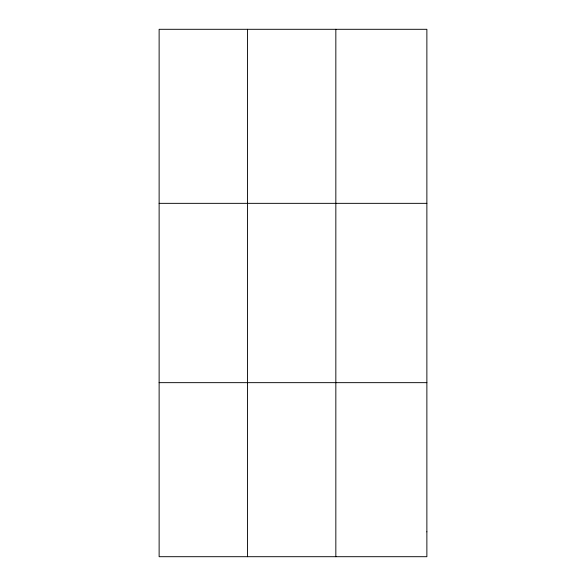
<?xml version="1.0" encoding="UTF-8"?>
<svg xmlns="http://www.w3.org/2000/svg" width="586" height="586" viewBox="0 0 586 586"><rect width="100%" height="100%" fill="white"/><g stroke="black" fill="none" stroke-linecap="round" stroke-linejoin="round"><path stroke-width="0.88" d="M247.482 556.7L247.482 29.3M335.837 556.7L335.837 29.3M159.128 203.342L426.872 203.342M159.128 382.658L426.872 382.658M426.872 531.839L426.872 556.7L159.128 556.7L159.128 29.3L426.872 29.3L426.872 531.839"/></g></svg>
